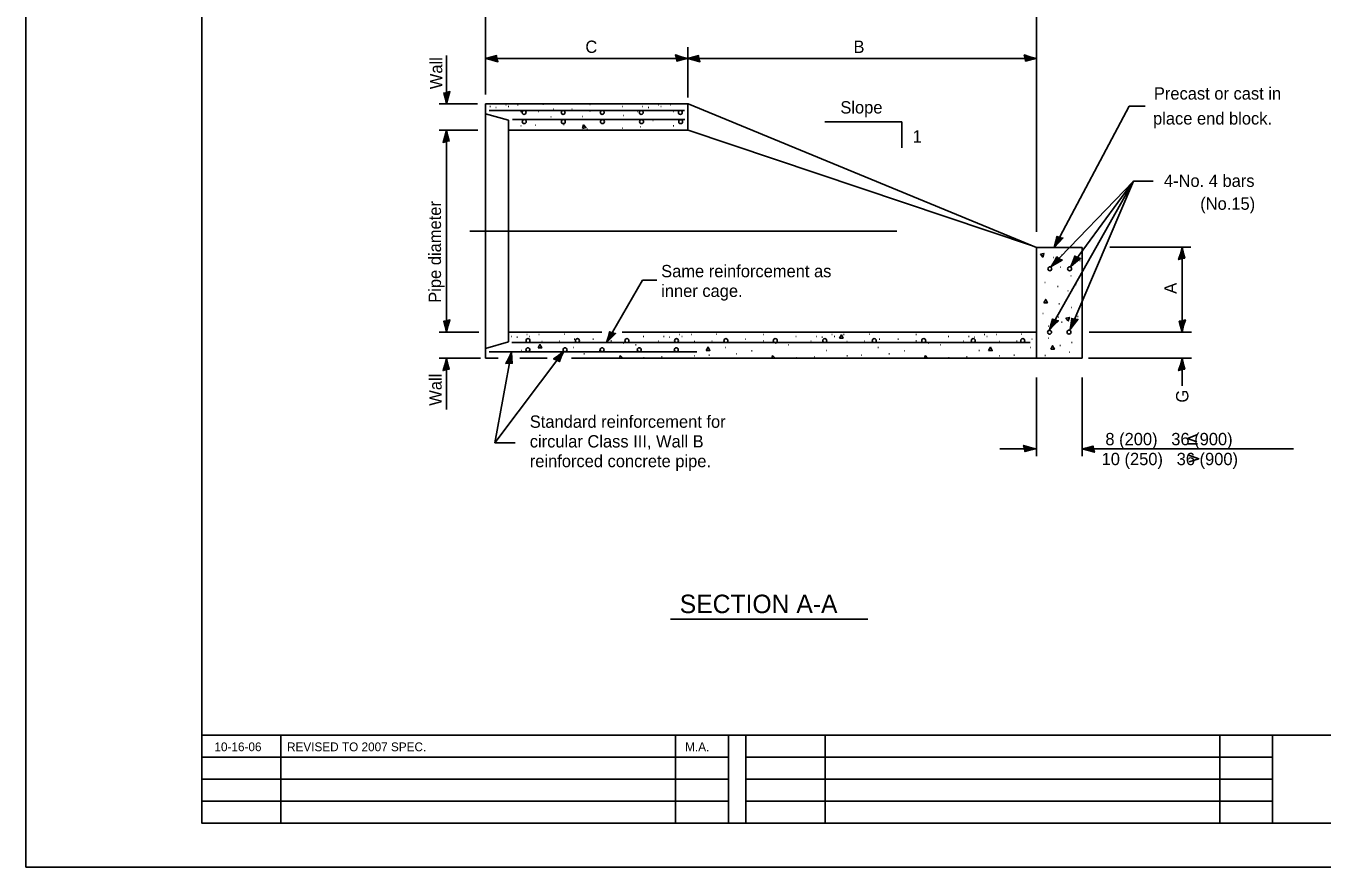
# Model space of a CAD drawing. Extents: x 94548 to 105997, y 75238 to 84217.
# Drawn here: x 100548 to 101285, y 77157 to 77636 of the extents above; entities that cross this region are included whole.
import ezdxf

# ---------------------------------------------------------------- set-up
doc = ezdxf.new("R2010")
doc.units = 0
for name, color, linetype in [('Sheets_50 Reference Boundary', 7, 'Continuous'), ('Sheets_General Details', 7, 'Continuous'), ('Sheets_Printer Plotting Border', 7, 'Continuous')]:
    doc.layers.add(name, color=color, linetype=linetype)

msp = doc.modelspace()

# ---------------------------------------------------------------- linework, layer by layer
at = {"layer": 'Sheets_50 Reference Boundary'}
msp.add_lwpolyline([(100648.01, 78232.45), (102223.01, 78232.45), (102223.01, 77232.46), (100648.01, 77232.46)], close=True, dxfattribs=at)
at = {"layer": 'Sheets_General Details'}
for p, q in [((100548.01, 78257.46), (100548.01, 77157.46)), ((100809.34, 77596.65), (100809.34, 77789.03)), ((101122.48, 77518.48), (101122.48, 77728.43)), ((100924.21, 77594.95), (100924.21, 77623.51)), ((100787.1, 77618.74), (100787.1, 77591.21)), ((100809.34, 77617.11), (100924.21, 77617.11)), ((100924.21, 77617.11), (101122.54, 77617.11)), ((100804.8, 77591.21), (100782.93, 77591.21)), ((100809.34, 77591.21), (100809.34, 77446.68)), ((100809.34, 77591.21), (100924.5, 77591.21)), ((100809.34, 77585.65), (100822.31, 77581.94)), ((100811.37, 77587.5), (100922.39, 77587.5)), ((100811.83, 77589.77), (100812.08, 77589.77)), ((100815.14, 77589.23), (100815.4, 77589.23)), ((100820.77, 77590.74), (100821.02, 77590.74)), ((100822.19, 77589.77), (100822.45, 77589.77)), ((100827.51, 77590.74), (100827.76, 77590.74)), ((100829.24, 77586.86), (100829.5, 77586.86)), ((100839.15, 77586.96), (100839.41, 77586.96)), ((100841.91, 77591.06), (100842.16, 77591.06)), ((100847.73, 77588.26), (100847.99, 77588.26)), ((100858.36, 77588.26), (100858.61, 77588.26)), ((100864.14, 77584.11), (100864.39, 77584.11)), ((100868.58, 77590.85), (100868.83, 77590.85)), ((100868.58, 77587.18), (100868.83, 77587.18)), ((100886.96, 77589.77), (100887.22, 77589.77)), ((100887.73, 77584.6), (100887.98, 77584.6)), ((100895.44, 77586.96), (100895.7, 77586.96)), ((100898.51, 77589.77), (100898.76, 77589.77)), ((100901.83, 77589.23), (100902.08, 77589.23)), ((100907.45, 77590.74), (100907.7, 77590.74)), ((100908.87, 77589.77), (100909.13, 77589.77)), ((100914.19, 77590.74), (100914.44, 77590.74)), ((100915.92, 77586.86), (100916.18, 77586.86)), ((100924.21, 77591.21), (100924.21, 77576.38)), ((100924.5, 77591.21), (101122.48, 77509.68)), ((101175.12, 77589.97), (101132.57, 77509.68)), ((101184.28, 77589.97), (101175.12, 77589.97)), ((100822.31, 77581.94), (100822.31, 77455.94)), ((100824.65, 77582.29), (100922.51, 77582.29)), ((100829.34, 77578.78), (100829.6, 77578.78)), ((100837.62, 77579.1), (100837.87, 77579.1)), ((100846.39, 77583.9), (100846.64, 77583.9)), ((100853.7, 77579.45), (100853.95, 77579.45)), ((100866.94, 77576.94), (100867.19, 77576.94)), ((100887.17, 77577.48), (100887.42, 77577.48)), ((100897.38, 77578.13), (100897.64, 77578.13)), ((100904.38, 77581.79), (100904.63, 77581.79)), ((100916.02, 77578.78), (100916.28, 77578.78)), ((101002.2, 77581.01), (101045.9, 77581.01)), ((101045.9, 77581.01), (101045.9, 77566.18)), ((100804.93, 77576.38), (100782.93, 77576.38)), ((100787.1, 77576.38), (100787.1, 77461.5)), ((100822.31, 77576.38), (100924.21, 77576.38)), ((100924.5, 77576.38), (101120.25, 77510.6)), ((101177.73, 77547.41), (101129.87, 77462.78)), ((101130.9, 77498.73), (101177.73, 77547.41)), ((101141.58, 77462.99), (101177.73, 77547.41)), ((101141.99, 77498.73), (101177.73, 77547.41)), ((101188.83, 77547.41), (101177.73, 77547.41)), ((100800.33, 77518.94), (101043.17, 77518.94)), ((101122.48, 77509.68), (101122.48, 77446.68)), ((101122.48, 77509.68), (101148.43, 77509.68)), ((101131.93, 77503.89), (101132.18, 77503.89)), ((101136.67, 77505.32), (101136.92, 77505.32)), ((101148.43, 77509.68), (101148.43, 77446.68)), ((101164.18, 77509.8), (101210.24, 77509.8)), ((101205.24, 77461.5), (101205.24, 77509.8)), ((101135.96, 77498.44), (101136.21, 77498.44)), ((101147.1, 77502.08), (101147.35, 77502.08)), ((100878.6, 77456.61), (100898.47, 77491.03)), ((100898.47, 77491.03), (100906.76, 77491.03)), ((101122.48, 77491.15), (101122.48, 77470.73)), ((101127.19, 77489.67), (101127.44, 77489.67)), ((101142, 77493.57), (101142.25, 77493.57)), ((101144.75, 77488.51), (101145.01, 77488.51)), ((101134.54, 77487.54), (101134.79, 77487.54)), ((101140.36, 77484.95), (101140.61, 77484.95)), ((101135.25, 77477.52), (101135.51, 77477.52)), ((101142.2, 77475.58), (101142.45, 77475.58)), ((101126.06, 77472.02), (101126.31, 77472.02)), ((101134.84, 77469.97), (101135.1, 77469.97)), ((101136.78, 77467.17), (101137.04, 77467.17)), ((101145.88, 77470.4), (101146.13, 77470.4)), ((100805.47, 77461.5), (100782.93, 77461.5)), ((100822.31, 77461.5), (100875.48, 77461.5)), ((100823.85, 77459.11), (100824.1, 77459.11)), ((100832.79, 77460.08), (100833.04, 77460.08)), ((100834.22, 77459.11), (100834.47, 77459.11)), ((100839.53, 77460.08), (100839.78, 77460.08)), ((100853.93, 77460.41), (100854.19, 77460.41)), ((100880.6, 77460.19), (100880.85, 77460.19)), ((100886.88, 77461.5), (101122.48, 77461.5)), ((100898.99, 77459.11), (100899.24, 77459.11)), ((100910.53, 77459.11), (100910.79, 77459.11)), ((100919.47, 77460.08), (100919.72, 77460.08)), ((100920.9, 77459.11), (100921.15, 77459.11)), ((100926.21, 77460.08), (100926.47, 77460.08)), ((100940.62, 77460.41), (100940.87, 77460.41)), ((100967.28, 77460.19), (100967.53, 77460.19)), ((100985.67, 77459.11), (100985.92, 77459.11)), ((100997.21, 77459.11), (100997.47, 77459.11)), ((101006.15, 77460.08), (101006.4, 77460.08)), ((101007.58, 77459.11), (101007.83, 77459.11)), ((101012.89, 77460.08), (101013.14, 77460.08)), ((101027.3, 77460.41), (101027.55, 77460.41)), ((101053.96, 77460.19), (101054.21, 77460.19)), ((101072.35, 77459.11), (101072.6, 77459.11)), ((101083.89, 77459.11), (101084.15, 77459.11)), ((101092.83, 77460.08), (101093.08, 77460.08)), ((101094.26, 77459.11), (101094.51, 77459.11)), ((101099.57, 77460.08), (101099.82, 77460.08)), ((101113.98, 77460.41), (101114.23, 77460.41)), ((101122.48, 77459.53), (101122.48, 77446.68)), ((101129.33, 77464.91), (101129.58, 77464.91)), ((101152.38, 77461.5), (101210.72, 77461.5)), ((100809.34, 77452.23), (100822.31, 77455.94)), ((100824.22, 77455.57), (101118.93, 77455.57)), ((100827.17, 77458.57), (100827.42, 77458.57)), ((100841.27, 77456.2), (100841.52, 77456.2)), ((100851.18, 77456.31), (100851.43, 77456.31)), ((100859.04, 77452.76), (100859.3, 77452.76)), ((100859.76, 77457.6), (100860.01, 77457.6)), ((100870.38, 77457.6), (100870.64, 77457.6)), ((100880.6, 77456.53), (100880.85, 77456.53)), ((100887.55, 77455.23), (100887.8, 77455.23)), ((100894.59, 77454.26), (100894.85, 77454.26)), ((100907.47, 77456.31), (100907.72, 77456.31)), ((100913.85, 77458.57), (100914.1, 77458.57)), ((100927.95, 77456.2), (100928.2, 77456.2)), ((100937.86, 77456.31), (100938.11, 77456.31)), ((100945.72, 77452.76), (100945.98, 77452.76)), ((100946.44, 77457.6), (100946.69, 77457.6)), ((100957.06, 77457.6), (100957.32, 77457.6)), ((100967.28, 77456.53), (100967.53, 77456.53)), ((100974.23, 77455.23), (100974.48, 77455.23)), ((100981.28, 77454.26), (100981.53, 77454.26)), ((100994.15, 77456.31), (100994.4, 77456.31)), ((101000.53, 77458.57), (101000.78, 77458.57)), ((101014.63, 77456.2), (101014.88, 77456.2)), ((101024.54, 77456.31), (101024.79, 77456.31)), ((101032.4, 77452.76), (101032.66, 77452.76)), ((101033.12, 77457.6), (101033.37, 77457.6)), ((101043.74, 77457.6), (101044, 77457.6)), ((101053.96, 77456.53), (101054.21, 77456.53)), ((101060.91, 77455.23), (101061.16, 77455.23)), ((101067.96, 77454.26), (101068.21, 77454.26)), ((101080.83, 77456.31), (101081.08, 77456.31)), ((101087.21, 77458.57), (101087.47, 77458.57)), ((101101.31, 77456.2), (101101.56, 77456.2)), ((101111.22, 77456.31), (101111.47, 77456.31)), ((101119.08, 77452.76), (101119.34, 77452.76)), ((101119.8, 77457.6), (101120.05, 77457.6)), ((101129.33, 77458.12), (101129.58, 77458.12)), ((101135.86, 77453.92), (101136.12, 77453.92)), ((101142.5, 77455.58), (101142.76, 77455.58)), ((100806.48, 77446.68), (100782.93, 77446.68)), ((100787.1, 77417.54), (100787.1, 77446.68)), ((100809.34, 77446.68), (100816.48, 77446.68)), ((100811.4, 77450.38), (100929.49, 77450.38)), ((100853.78, 77450.67), (100814.57, 77398.68)), ((100824.06, 77450.21), (100814.57, 77398.68)), ((100828.86, 77446.68), (100844.41, 77446.68)), ((100829.72, 77451.14), (100829.97, 77451.14)), ((100858.22, 77446.68), (101122.48, 77446.68)), ((100865.27, 77449.09), (100865.53, 77449.09)), ((100873.86, 77450.82), (100874.11, 77450.82)), ((100899.19, 77446.83), (100899.45, 77446.83)), ((100909.41, 77447.47), (100909.66, 77447.47)), ((100916.4, 77451.14), (100916.65, 77451.14)), ((100928.05, 77448.12), (100928.3, 77448.12)), ((100936.32, 77448.45), (100936.58, 77448.45)), ((100951.96, 77449.09), (100952.21, 77449.09)), ((100960.54, 77450.82), (100960.79, 77450.82)), ((100985.87, 77446.83), (100986.13, 77446.83)), ((100996.09, 77447.47), (100996.34, 77447.47)), ((101003.08, 77451.14), (101003.34, 77451.14)), ((101014.73, 77448.12), (101014.98, 77448.12)), ((101023.01, 77448.45), (101023.26, 77448.45)), ((101038.64, 77449.09), (101038.89, 77449.09)), ((101047.22, 77450.82), (101047.47, 77450.82)), ((101072.55, 77446.83), (101072.81, 77446.83)), ((101082.77, 77447.47), (101083.02, 77447.47)), ((101089.76, 77451.14), (101090.02, 77451.14)), ((101101.41, 77448.12), (101101.66, 77448.12)), ((101109.69, 77448.45), (101109.94, 77448.45)), ((101122.48, 77446.68), (101148.43, 77446.68)), ((101127.28, 77448.31), (101127.54, 77448.31)), ((101141.07, 77450.04), (101141.33, 77450.04)), ((101152.01, 77446.68), (101210.72, 77446.68)), ((101205.24, 77430.93), (101205.24, 77446.68)), ((101122.48, 77435.75), (101122.48, 77390.94)), ((101148.43, 77435.75), (101148.43, 77390.94)), ((101208.35, 77401.15), (101213.65, 77403.08)), ((101208.35, 77401.15), (101213.65, 77399.22)), ((100814.57, 77398.68), (100826.2, 77398.68)), ((101122.14, 77395.22), (101101.58, 77395.22)), ((101148.43, 77395.22), (101268.65, 77395.22)), ((101208.7, 77398.02), (101213.96, 77398.02)), ((100914.53, 77298.3), (101026.58, 77298.3)), ((100648.01, 77232.46), (102223.01, 77232.46)), ((100693.01, 77232.46), (100693.01, 77182.46)), ((100917.36, 77232.46), (100917.36, 77182.46)), ((100947.36, 77232.46), (100947.36, 77182.46)), ((100957.36, 77232.46), (100957.36, 77182.46)), ((101002.36, 77232.46), (101002.36, 77182.46)), ((101226.72, 77232.46), (101226.72, 77182.46)), ((101256.72, 77232.46), (101256.72, 77182.46)), ((100648.01, 77219.96), (100947.36, 77219.96)), ((100957.36, 77219.96), (101256.72, 77219.96)), ((100648.01, 77207.46), (100947.36, 77207.46)), ((100957.36, 77207.46), (101256.72, 77207.46)), ((100648.01, 77194.96), (100947.36, 77194.96)), ((100957.36, 77194.96), (101256.72, 77194.96)), ((102248.01, 77157.46), (100548.01, 77157.46))]:
    msp.add_line(p, q, dxfattribs=at)
msp.add_lwpolyline([(100648.01, 78232.46), (102223.01, 78232.46), (102223.01, 77182.46), (100648.01, 77182.46)], close=True, dxfattribs=at)
for points in [[(100815.76, 77616.94), (100815.55, 77618.66), (100812.83, 77617.92), (100809.34, 77617.11), (100813.07, 77616.19), (100816.34, 77615.16), (100815.76, 77616.94), (100815.48, 77618.08), (100811.69, 77617.1), (100815.83, 77615.8), (100815.22, 77617.26), (100813.47, 77617.06), (100815.15, 77616.6)], [(100917.79, 77617.27), (100918.01, 77615.56), (100920.72, 77616.3), (100924.21, 77617.11), (100920.48, 77618.03), (100917.21, 77619.06), (100917.79, 77617.27), (100918.08, 77616.14), (100921.86, 77617.12), (100917.72, 77618.42), (100918.33, 77616.96), (100920.08, 77617.16), (100918.4, 77617.62)], [(100930.64, 77616.94), (100930.42, 77618.66), (100927.71, 77617.92), (100924.21, 77617.11), (100927.95, 77616.19), (100931.21, 77615.16), (100930.64, 77616.94), (100930.35, 77618.08), (100926.57, 77617.1), (100930.71, 77615.8), (100930.09, 77617.26), (100928.35, 77617.06), (100930.03, 77616.6)], [(101116.11, 77617.27), (101116.33, 77615.56), (101119.04, 77616.3), (101122.54, 77617.11), (101118.81, 77618.03), (101115.54, 77619.06), (101116.11, 77617.27), (101116.4, 77616.14), (101120.19, 77617.12), (101116.05, 77618.42), (101116.66, 77616.96), (101118.4, 77617.16), (101116.73, 77617.62)], [(100787.27, 77597.63), (100785.55, 77597.41), (100786.29, 77594.7), (100787.1, 77591.21), (100788.02, 77594.94), (100789.05, 77598.21), (100787.27, 77597.63), (100786.13, 77597.34), (100787.11, 77593.56), (100788.41, 77597.7), (100786.95, 77597.09), (100787.15, 77595.34), (100787.61, 77597.02)], [(100864.38, 77577.23), (100864.91, 77579.32), (100866.36, 77577.79), (100864.38, 77577.23)], [(100786.94, 77569.96), (100788.66, 77570.17), (100787.91, 77572.89), (100787.1, 77576.38), (100786.19, 77572.65), (100785.16, 77569.38), (100786.94, 77569.96), (100788.07, 77570.24), (100787.1, 77574.03), (100785.79, 77569.89), (100787.26, 77570.5), (100787.05, 77572.25), (100786.59, 77570.57)], [(101135.72, 77515.28), (101134.1, 77515.89), (101133.49, 77513.15), (101132.57, 77509.68), (101135.12, 77512.55), (101137.56, 77514.95), (101135.72, 77515.28), (101134.58, 77515.56), (101133.67, 77511.76), (101136.77, 77514.8), (101135.19, 77514.95), (101134.55, 77513.31), (101135.74, 77514.58)], [(101124.71, 77505.87), (101126.73, 77506.24), (101126.03, 77504.21), (101124.71, 77505.87)], [(101135.47, 77503.25), (101134.08, 77504.28), (101132.74, 77501.81), (101130.9, 77498.73), (101134.15, 77500.78), (101137.15, 77502.43), (101135.47, 77503.25), (101134.45, 77503.83), (101132.54, 77500.42), (101136.34, 77502.5), (101134.86, 77503.08), (101133.8, 77501.68), (101135.29, 77502.57)], [(101145.79, 77503.91), (101144.26, 77504.71), (101143.32, 77502.06), (101141.99, 77498.73), (101144.87, 77501.27), (101147.58, 77503.37), (101145.79, 77503.91), (101144.69, 77504.32), (101143.34, 77500.66), (101146.77, 77503.31), (101145.22, 77503.65), (101144.39, 77502.1), (101145.72, 77503.21)], [(101205.07, 77503.37), (101206.79, 77503.59), (101206.04, 77506.3), (101205.24, 77509.8), (101204.32, 77506.06), (101203.29, 77502.8), (101205.07, 77503.37), (101206.21, 77503.66), (101205.23, 77507.44), (101203.92, 77503.3), (101205.39, 77503.92), (101205.19, 77505.66), (101204.73, 77503.98)], [(101126.72, 77478.26), (101127.74, 77480.13), (101128.77, 77478.26), (101126.72, 77478.26)], [(100787.27, 77467.93), (100785.55, 77467.71), (100786.29, 77465), (100787.1, 77461.5), (100788.02, 77465.23), (100789.05, 77468.5), (100787.27, 77467.93), (100786.13, 77467.64), (100787.11, 77463.85), (100788.41, 77467.99), (100786.95, 77467.38), (100787.15, 77465.64), (100787.61, 77467.31)], [(101133.15, 77468.31), (101131.54, 77468.96), (101130.87, 77466.23), (101129.87, 77462.78), (101132.49, 77465.59), (101134.98, 77467.95), (101133.15, 77468.31), (101132.02, 77468.61), (101131.03, 77464.83), (101134.18, 77467.81), (101132.61, 77467.99), (101131.94, 77466.37), (101133.15, 77467.61)], [(101139.24, 77469.52), (101141.26, 77469.9), (101140.56, 77467.86), (101139.24, 77469.52)], [(101144.21, 77468.85), (101142.54, 77469.31), (101142.19, 77466.53), (101141.58, 77462.99), (101143.87, 77466.08), (101146.08, 77468.7), (101144.21, 77468.85), (101143.05, 77469.02), (101142.5, 77465.16), (101145.3, 77468.47), (101143.71, 77468.47), (101143.23, 77466.79), (101144.29, 77468.15)], [(101205.4, 77467.93), (101203.68, 77467.71), (101204.43, 77465), (101205.24, 77461.5), (101206.15, 77465.23), (101207.18, 77468.5), (101205.4, 77467.93), (101204.27, 77467.64), (101205.24, 77463.85), (101206.55, 77467.99), (101205.08, 77467.38), (101205.28, 77465.64), (101205.74, 77467.31)], [(100881.43, 77461.05), (100879.83, 77461.72), (100879.12, 77459), (100878.07, 77455.57), (100880.73, 77458.34), (100883.26, 77460.66), (100881.43, 77461.05), (100880.3, 77461.37), (100879.26, 77457.6), (100882.46, 77460.54), (100880.88, 77460.74), (100880.18, 77459.13), (100881.42, 77460.35)], [(101010.55, 77458.1), (101011.58, 77459.97), (101012.6, 77458.1), (101010.55, 77458.1)], [(100839.21, 77452.59), (100840.24, 77454.46), (100841.26, 77452.59), (100839.21, 77452.59)], [(100934.8, 77451.12), (100935.82, 77452.99), (100936.85, 77451.12), (100934.8, 77451.12)], [(101095.3, 77451.03), (101096.33, 77452.9), (101097.35, 77451.03), (101095.3, 77451.03)], [(101130.63, 77451.88), (101131.66, 77453.76), (101132.68, 77451.88), (101130.63, 77451.88)], [(101148.34, 77454), (101148.43, 77454)], [(100786.94, 77440.25), (100788.66, 77440.47), (100787.91, 77443.18), (100787.1, 77446.68), (100786.19, 77442.95), (100785.16, 77439.68), (100786.94, 77440.25), (100788.07, 77440.54), (100787.1, 77444.32), (100785.79, 77440.18), (100787.26, 77440.8), (100787.05, 77442.54), (100786.59, 77440.86)], [(100822.73, 77443.92), (100824.46, 77443.82), (100824.22, 77446.62), (100824.06, 77450.21), (100822.48, 77446.7), (100820.88, 77443.68), (100822.73, 77443.92), (100823.9, 77444), (100823.62, 77447.89), (100821.59, 77444.06), (100823.15, 77444.4), (100823.26, 77446.15), (100822.51, 77444.58)], [(100849.78, 77445.64), (100851.28, 77444.78), (100852.32, 77447.39), (100853.78, 77450.67), (100850.8, 77448.25), (100848.01, 77446.26), (100849.78, 77445.64), (100850.85, 77445.19), (100852.36, 77448.8), (100848.82, 77446.28), (100850.36, 77445.89), (100851.25, 77447.4), (100849.87, 77446.34)], [(100885.42, 77446.68), (100885.83, 77448.27)], [(100885.83, 77448.27), (100887.28, 77446.74)], [(100887.28, 77446.74), (100887.05, 77446.68)], [(100972.11, 77446.68), (100972.51, 77448.27)], [(100972.51, 77448.27), (100973.96, 77446.74)], [(100973.96, 77446.74), (100973.73, 77446.68)], [(101058.79, 77446.68), (101059.19, 77448.27)], [(101059.19, 77448.27), (101060.64, 77446.74)], [(101060.64, 77446.74), (101060.41, 77446.68)], [(101205.07, 77440.25), (101206.79, 77440.47), (101206.04, 77443.18), (101205.24, 77446.68), (101204.32, 77442.94), (101203.29, 77439.68), (101205.07, 77440.25), (101206.21, 77440.54), (101205.23, 77444.32), (101203.92, 77440.18), (101205.39, 77440.8), (101205.19, 77442.54), (101204.73, 77440.86)], [(101115.71, 77395.38), (101115.93, 77393.67), (101118.64, 77394.41), (101122.14, 77395.22), (101118.41, 77396.14), (101115.14, 77397.17), (101115.71, 77395.38), (101116, 77394.25), (101119.78, 77395.23), (101115.64, 77396.53), (101116.26, 77395.07), (101118, 77395.27), (101116.32, 77395.73)], [(101154.85, 77395.05), (101154.64, 77396.77), (101151.92, 77396.03), (101148.43, 77395.22), (101152.16, 77394.3), (101155.43, 77393.27), (101154.85, 77395.05), (101154.57, 77396.19), (101150.78, 77395.21), (101154.92, 77393.91), (101154.31, 77395.37), (101152.57, 77395.17), (101154.24, 77394.71)], [(101209.21, 77391.62), (101214.73, 77389.56), (101209.28, 77387.8)]]:
    msp.add_lwpolyline(points, dxfattribs=at)
for centre in [(100831.2, 77586.4), (100853.42, 77586.38), (100875.63, 77586.38), (100897.82, 77586.37), (100920.05, 77586.38), (100831.31, 77581.17), (100853.51, 77581.17), (100875.76, 77581.17), (100897.99, 77581.17), (100920.22, 77581.16), (101130.1, 77497.51), (101141.34, 77497.51), (101129.93, 77461.48), (101141.01, 77461.52), (100833.37, 77451.5), (100833.43, 77456.7), (100854.49, 77451.49), (100861.56, 77456.69), (100875.58, 77451.5), (100889.67, 77456.7), (100896.69, 77451.51), (100917.74, 77451.49), (100917.85, 77456.69), (100945.92, 77456.69), (100974.02, 77456.71), (101002.13, 77456.71), (101030.27, 77456.7), (101058.39, 77456.7), (101086.56, 77456.71), (101114.69, 77456.69)]:
    msp.add_circle(centre, 1.12, dxfattribs=at)
at = {"layer": 'Sheets_Printer Plotting Border'}
msp.add_lwpolyline([(100548.01, 77157.46), (102248.01, 77157.46), (102248.01, 78257.46), (100548.01, 78257.46)], close=True, dxfattribs=at)

# ---------------------------------------------------------------- texts
at = {"layer": 'Sheets_General Details'}
for s, height, p in [('C', 7, (100866.06, 77620.22)), ('B', 7, (101018.49, 77620.22)), ('Precast or cast in', 7, (101189.27, 77593.69)), ('Slope', 7, (101011.01, 77585.78)), ('place end block.', 7, (101188.78, 77579.51)), ('1', 7, (101052.1, 77569.26)), ('4-No. 4 bars', 7, (101194.96, 77544.06)), ('(No.15)', 7, (101215.6, 77531.06)), ('Same reinforcement as', 7, (100909.15, 77492.71)), ('inner cage.', 7, (100909.15, 77481.51)), ('Standard reinforcement for', 7, (100834.45, 77407.15)), ('circular Class III, Wall B', 7, (100834.45, 77395.95)), ('8 (200)   36 (900)', 7, (101161.68, 77397.24)), ('10 (250)   36 (900)', 7, (101159.54, 77385.91)), ('reinforced concrete pipe.', 7, (100834.45, 77384.75)), ('SECTION A-A', 10.5, (100919.68, 77301.8)), ('10-16-06', 5, (100655.17, 77223.31)), ('REVISED TO 2007 SPEC.                          ', 5, (100696.45, 77223.3)), (' M.A. ', 5, (100920.92, 77223.3))]:
    msp.add_text(s, height=height, dxfattribs=at).set_placement(p)
for s, p in [('Wall', (100784.7, 77599.6)), ('Pipe diameter', (100783.99, 77478.23)), ('A', (101202.13, 77483.3)), ('Wall', (100784.35, 77419.68)), ('G', (101208.86, 77421.46))]:
    msp.add_text(s, height=7, rotation=90, dxfattribs=at).set_placement(p)

doc.saveas('drawing.dxf')
